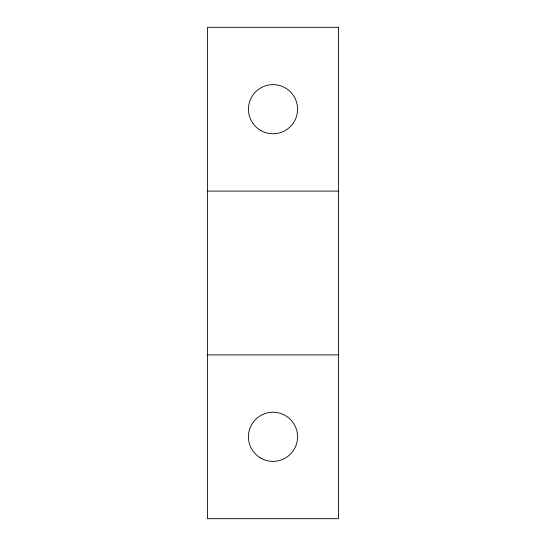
<?xml version="1.0" encoding="UTF-8"?>
<svg xmlns="http://www.w3.org/2000/svg" width="546" height="546" viewBox="0 0 546 546"><rect width="100%" height="100%" fill="white"/><g stroke="black" fill="none" stroke-linecap="round" stroke-linejoin="round"><path stroke-width="0.82" d="M207.48 191.1L338.52 191.1M207.48 354.9L338.52 354.9M338.52 27.3L207.48 27.3L207.48 518.7L338.52 518.7L338.52 27.3M260.715 130.48A24.57 24.57 0 0 0 297.57 109.2A24.57 24.57 0 0 0 260.715 87.92A24.57 24.57 0 0 0 260.715 130.48M260.715 458.08A24.57 24.57 0 0 0 297.57 436.8A24.57 24.57 0 0 0 260.715 415.52A24.57 24.57 0 0 0 260.715 458.08"/></g></svg>
